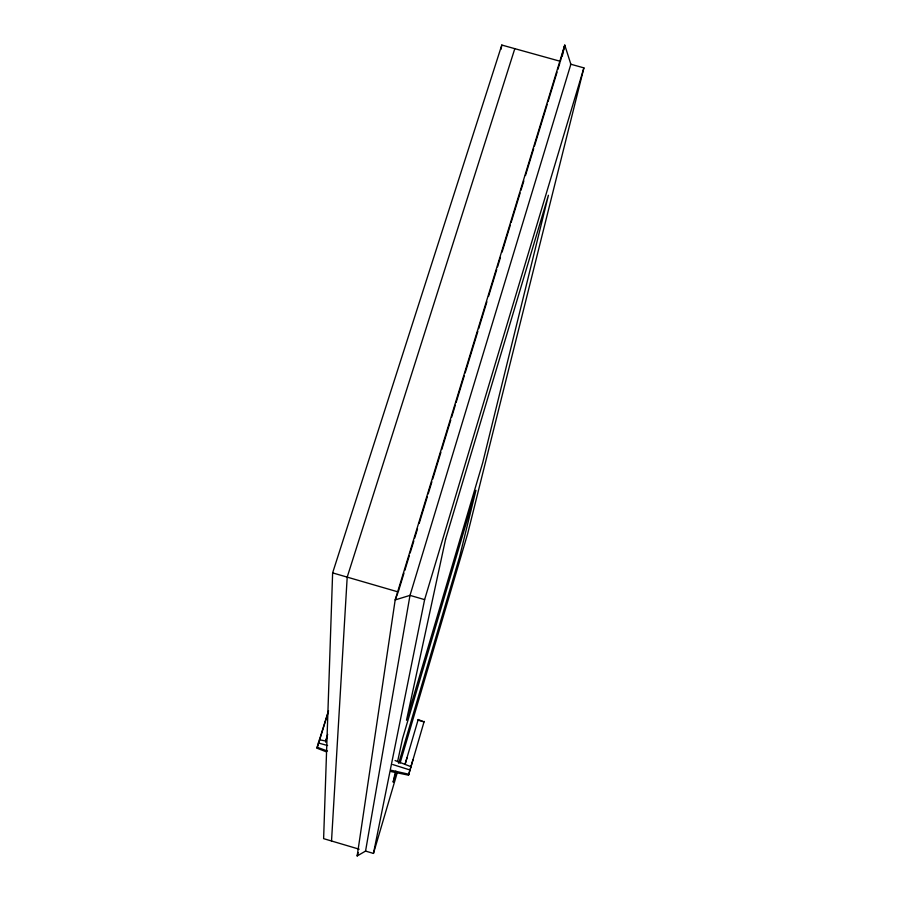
<?xml version="1.0" encoding="UTF-8"?>
<svg xmlns="http://www.w3.org/2000/svg" width="901" height="901" viewBox="0 0 901 901"><rect width="100%" height="100%" fill="white"/><g stroke="black" fill="none" stroke-linecap="round" stroke-linejoin="round"><path stroke-width="1.35" d="M326.151 751.749L317.096 748.235L317.107 747.233L328.527 710.641M562.28 56.087L564.769 45.106L395.179 599.92L357.168 855.95L365.558 851.085L410 595.381L570.862 64.253L564.769 45.106L560.354 61.324L501.801 45.05L332.627 572.89L323.617 838.651L359.172 849.192M331.523 840.993L347.2 577.124L514.809 48.665M501.091 49.206L501.801 45.05M365.389 851.028L373.465 853.427L424.619 599.627L583.904 67.879L570.446 64.129M395.505 771.245L393.14 782.181L396.327 771.391M397.566 761.683L402.578 738.46L475.942 490.29L459.555 556.976L398.715 763.305M418.199 719.539L418.053 720.147L424.044 721.904L418.199 719.539L405.033 764.386M583.904 67.879L467.642 533.786L400.089 763.068M390.809 771.526L408.502 775.164L424.18 721.363M325.576 742.154L327.052 737.074M405.146 764.194L406.993 757.82M413.03 759.599L408.502 775.164M373.465 853.427L397.307 772.506M357.168 855.95L358.17 852.571M403.975 573.149L398.231 591.957L332.627 572.89M404.797 570.457L409.313 555.68M410.135 553L413.829 540.904M414.64 538.224L417.523 528.819M419.156 523.447L427.367 496.575M428.189 493.894L431.883 481.798M432.705 479.107L440.916 452.246M441.738 449.554L450.77 420.001M451.581 417.321L455.275 405.225M456.097 402.544L464.308 375.672M465.13 372.991L477.857 331.343M478.679 328.651L486.889 301.79M488.522 296.418L496.733 269.545M497.555 266.865L500.427 257.461M502.071 252.089L510.281 225.216M511.104 222.536L520.136 192.972M520.947 190.291L523.83 180.887M525.463 175.515L533.674 148.642M534.496 145.962L547.222 104.313M548.045 101.633L557.077 72.08M557.888 69.388L559.949 62.676M328.448 711.373L317.096 748.235M327.649 734.461L325.621 741.016L319.438 739.744M397.791 593.095L395.179 599.92L410 595.381L424.619 599.627M391.068 770.242L408.739 774.218M318.278 742.976L327.592 745.532M392.701 764.532L409.966 769.972M317.107 747.233L327.491 751.051M395.089 760.534L410.946 766.683M445.556 539.35L406.509 720.248L482.711 462.72L548.416 195.269L445.556 539.35"/></g></svg>
